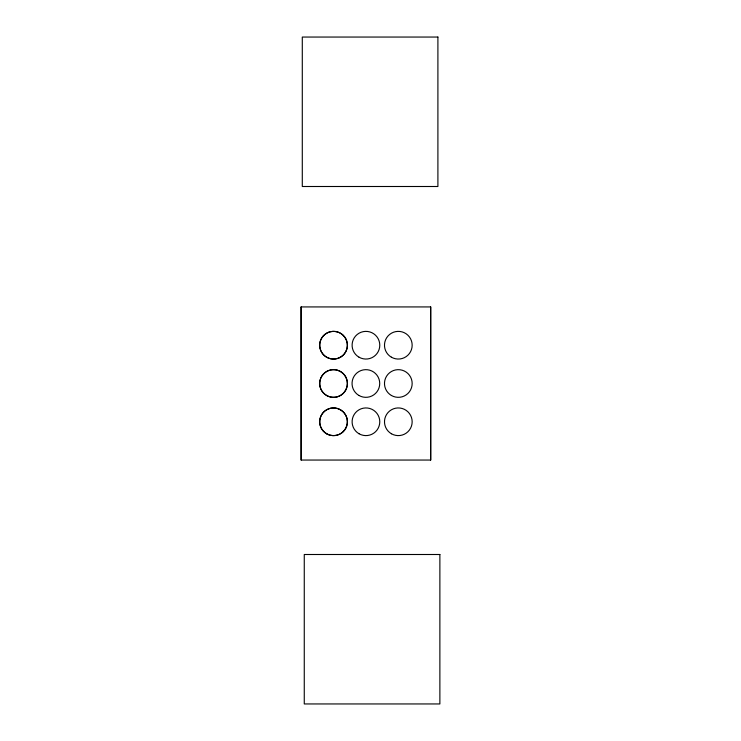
<?xml version="1.0" encoding="UTF-8"?>
<svg xmlns="http://www.w3.org/2000/svg" width="741" height="741" viewBox="0 0 741 741"><rect width="100%" height="100%" fill="white"/><g stroke="black" fill="none" stroke-linecap="round" stroke-linejoin="round"><path stroke-width="1.11" d="M301.124 306.931L430.706 306.931L430.706 460.05L301.124 460.05L301.124 306.931L301.179 460.05M430.651 306.931L430.651 460.05M437.903 37.05L302.291 37.05L302.291 186.5L437.903 186.5L437.903 37.05M439.876 554.5L304.264 554.5L304.264 703.95L439.876 703.95L439.876 554.5M326.642 395.481A13.838 13.838 0 0 0 347.399 383.495A13.838 13.838 0 0 0 326.642 371.51A13.838 13.838 0 0 0 326.586 395.481A13.838 13.838 0 0 0 347.344 383.495A13.838 13.838 0 0 0 326.586 371.51A13.838 13.838 0 0 0 326.642 395.481M326.642 357.199A13.838 13.838 0 0 0 347.399 345.213A13.838 13.838 0 0 0 326.642 333.228A13.838 13.838 0 0 0 326.586 357.199A13.838 13.838 0 0 0 347.344 345.213A13.838 13.838 0 0 0 326.586 333.228A13.838 13.838 0 0 0 326.642 357.199M391.405 433.754A13.838 13.838 0 0 0 412.163 421.777A13.838 13.838 0 0 0 391.405 409.792A13.838 13.838 0 0 0 391.405 433.754M391.405 395.481A13.838 13.838 0 0 0 412.163 383.495A13.838 13.838 0 0 0 391.405 371.51A13.838 13.838 0 0 0 391.405 395.481M391.405 357.199A13.838 13.838 0 0 0 412.163 345.213A13.838 13.838 0 0 0 391.405 333.228A13.838 13.838 0 0 0 391.405 357.199M359.024 357.199A13.838 13.838 0 0 0 379.781 345.213A13.838 13.838 0 0 0 359.024 333.228A13.838 13.838 0 0 0 359.024 357.199M358.968 395.481A13.838 13.838 0 0 0 379.725 383.495A13.838 13.838 0 0 0 358.968 371.51A13.838 13.838 0 0 0 358.968 395.481M326.642 433.754A13.838 13.838 0 0 0 347.399 421.777A13.838 13.838 0 0 0 326.642 409.792A13.838 13.838 0 0 0 326.586 433.754A13.838 13.838 0 0 0 347.344 421.777A13.838 13.838 0 0 0 326.586 409.792A13.838 13.838 0 0 0 326.642 433.754M359.024 433.754A13.838 13.838 0 0 0 379.781 421.777A13.838 13.838 0 0 0 359.024 409.792A13.838 13.838 0 0 0 359.024 433.754"/></g></svg>
